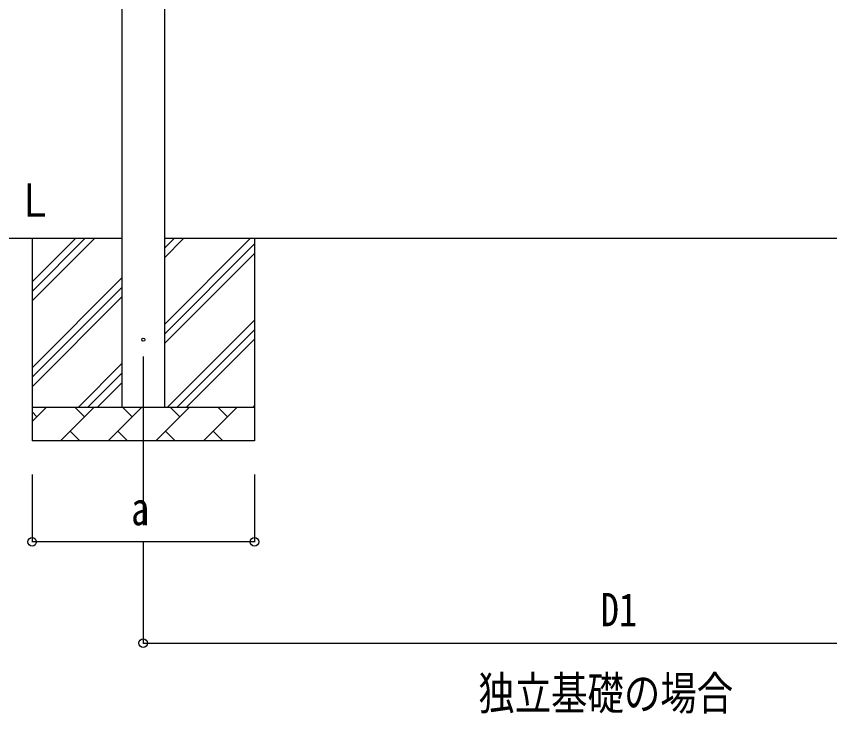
# Model space of a CAD drawing. Units: millimetres, scale not verified. Extents: x -12615 to 12615, y -8910 to 8910.
# Drawn here: x -10012 to -7598, y -4313 to -2244 of the extents above; entities that cross this region are included whole.
import ezdxf
from ezdxf.enums import TextEntityAlignment as Align

# ---------------------------------------------------------------- set-up
doc = ezdxf.new("R2010")
doc.units = ezdxf.units.MM
doc.header["$LTSCALE"] = 40
for name, color, linetype in [('0-2_USER1', 3, 'Continuous'), ('0-4_YKK_12', 2, 'Continuous'), ('0-5_YKK_13', 4, 'Continuous'), ('0-6_YKK_A1', 4, 'Continuous'), ('0-7_YKK_D', 6, 'Continuous')]:
    doc.layers.add(name, color=color, linetype=linetype)
doc.styles.add('ＭＳ ゴシック', font='')
doc.styles.get('ＭＳ ゴシック').set_extended_font_data('MS Gothic')

msp = doc.modelspace()

# ---------------------------------------------------------------- linework, layer by layer
at = {"layer": '0-4_YKK_12'}
msp.add_line((-9634.94, -3253), (-9634.94, -3753), dxfattribs=at)
at = {"layer": '0-5_YKK_13'}
msp.add_circle((-9634.94, -3203), 4.5, dxfattribs=at)
at = {"layer": '0-6_YKK_A1'}
for p, q in [((-9697.44, -3403), (-9697.44, -603)), ((-9572.44, -603), (-9572.44, -3403)), ((-9697.44, -2903), (-10467.44, -2903)), ((-9964.94, -2903), (-9964.94, -3503)), ((-9964.94, -3088.05), (-9779.89, -2903)), ((-9964.94, -3059.77), (-9808.17, -2903)), ((-9964.94, -3031.48), (-9836.46, -2903)), ((-6824.44, -2903), (-9572.44, -2903)), ((-9572.44, -3158.1), (-9317.34, -2903)), ((-9572.44, -2960.11), (-9515.33, -2903)), ((-9572.44, -2931.82), (-9543.62, -2903)), ((-9572.44, -3186.38), (-9304.94, -2918.88)), ((-9304.94, -2903), (-9304.94, -3503)), ((-9572.44, -3214.67), (-9304.94, -2947.17)), ((-9964.94, -3286.04), (-9697.44, -3018.54)), ((-9964.94, -3314.32), (-9697.44, -3046.82)), ((-9964.94, -3342.61), (-9697.44, -3075.11)), ((-9562.78, -3403), (-9304.94, -3145.16)), ((-9534.5, -3403), (-9304.94, -3173.44)), ((-9506.21, -3403), (-9304.94, -3201.73)), ((-9827.34, -3403), (-9697.44, -3273.1)), ((-9799.06, -3403), (-9697.44, -3301.38)), ((-9770.77, -3403), (-9697.44, -3329.67)), ((-9308.22, -3403), (-9304.94, -3399.72)), ((-9964.94, -3403), (-9304.94, -3403)), ((-9964.94, -3445.89), (-9922.05, -3403)), ((-9950.6, -3431.55), (-9964.94, -3417.21)), ((-9880.63, -3503), (-9780.63, -3403)), ((-9809.18, -3431.55), (-9837.73, -3403)), ((-9739.2, -3503), (-9639.2, -3403)), ((-9667.76, -3431.55), (-9696.31, -3403)), ((-9597.78, -3503), (-9497.78, -3403)), ((-9526.34, -3431.55), (-9554.89, -3403)), ((-9456.36, -3503), (-9356.36, -3403)), ((-9384.92, -3431.55), (-9413.47, -3403)), ((-9852.07, -3474.45), (-9823.52, -3503)), ((-9710.65, -3474.45), (-9682.1, -3503)), ((-9569.23, -3474.45), (-9540.68, -3503)), ((-9427.81, -3474.45), (-9399.26, -3503)), ((-9304.94, -3503), (-9964.94, -3503))]:
    msp.add_line(p, q, dxfattribs=at)
at = {"layer": '0-7_YKK_D'}
for p, q in [((-9964.94, -3603), (-9964.94, -3804)), ((-9304.94, -3603), (-9304.94, -3804)), ((-9304.94, -3803), (-9964.94, -3803)), ((-9634.94, -3804), (-9634.94, -4104)), ((-9634.94, -4103), (-6761.94, -4103))]:
    msp.add_line(p, q, dxfattribs=at)
for centre in [(-9964.94, -3803), (-9304.94, -3803), (-9634.94, -4103)]:
    msp.add_circle(centre, 12.75, dxfattribs=at)

# ---------------------------------------------------------------- texts
at = {"layer": '0-2_USER1', "style": 'ＭＳ ゴシック', "width": 0.8}
msp.add_text('独立基礎の場合', height=98.97, dxfattribs=at).set_placement((-8641.01, -4331.05), align=Align.BOTTOM_LEFT)
at = {"layer": '0-6_YKK_A1', "style": 'ＭＳ ゴシック', "width": 0.8}
msp.add_text('Ｇ．Ｌ', height=98.97, dxfattribs=at).set_placement((-10226.46, -2868.16), align=Align.BOTTOM_LEFT)
at = {"layer": '0-7_YKK_D', "style": 'ＭＳ ゴシック', "width": 0.8}
for s, p in [('a', (-9670.94, -3783)), ('D1', (-8277.64, -4083))]:
    msp.add_text(s, height=98.97, dxfattribs=at).set_placement(p, align=Align.BOTTOM_LEFT)

doc.saveas('drawing.dxf')
